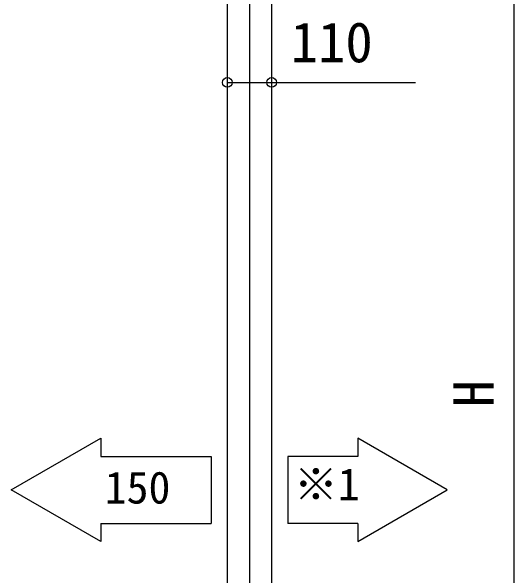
# Model space of a CAD drawing. Units: millimetres, scale not verified. Extents: x -7313 to 6687, y -10401 to 10355.
# Drawn here: x 3147 to 4392, y 2863 to 4261 of the extents above; entities that cross this region are included whole.
import ezdxf
from ezdxf.enums import TextEntityAlignment as Align

# ---------------------------------------------------------------- set-up
doc = ezdxf.new("R2010")
doc.units = ezdxf.units.MM
doc.header["$LTSCALE"] = 50
for name, color, linetype in [('0-4_YKK_12', 2, 'Continuous'), ('0-6_YKK_A1', 4, 'Continuous'), ('0-7_YKK_D', 6, 'Continuous')]:
    doc.layers.add(name, color=color, linetype=linetype)
doc.styles.add('ＭＳ ゴシック', font='')
doc.styles.get('ＭＳ ゴシック').set_extended_font_data('MS Gothic')

msp = doc.modelspace()

# ---------------------------------------------------------------- linework, layer by layer
at = {"layer": '0-4_YKK_12'}
msp.add_line((3737.49, 4824.75), (3737.49, 1327.74), dxfattribs=at)
at = {"layer": '0-6_YKK_A1'}
for p, q in [((3682.49, 4702.51), (3682.49, 1543.51)), ((3792.49, 4702.51), (3792.49, 1543.51)), ((3368.89, 3203.44), (3368.89, 3158.64)), ((4006.09, 3203.44), (4006.09, 3158.64)), ((3368.89, 2992.24), (3642.49, 2992.24)), ((3368.89, 2992.24), (3368.89, 2947.44)), ((4006.09, 2992.24), (3832.49, 2992.24)), ((4006.09, 2992.24), (4006.09, 2947.44))]:
    msp.add_line(p, q, dxfattribs=at)
for points in [[(3368.89, 2947.44), (3147.19, 3075.44), (3368.89, 3203.44)], [(4006.09, 2947.44), (4227.79, 3075.44), (4006.09, 3203.44)], [(3368.89, 3158.64), (3642.49, 3158.64), (3642.49, 2992.24)], [(4006.09, 3158.64), (3832.49, 3158.64), (3832.49, 2992.24)]]:
    msp.add_lwpolyline(points, dxfattribs=at)
at = {"layer": '0-7_YKK_D'}
for p, q in [((4392.49, 4563.51), (4392.49, 2123.51)), ((3682.49, 4164.94), (3682.49, 4084.06)), ((3792.49, 4164.94), (3792.49, 4084.06))]:
    msp.add_line(p, q, dxfattribs=at)
msp.add_lwpolyline([(3682.49, 4085.06), (3792.49, 4085.06), (4149.4, 4085.06)], dxfattribs=at)
for centre in [(3682.49, 4085.06), (3792.49, 4085.06)]:
    msp.add_circle(centre, 12, dxfattribs=at)

# ---------------------------------------------------------------- texts
at = {"layer": '0-6_YKK_A1', "style": 'ＭＳ ゴシック'}
for s, p in [('150', (3378.73, 3017.72)), ('※1', (3847.76, 3025.76))]:
    msp.add_text(s, height=79.77, dxfattribs=at).set_placement(p, align=Align.BOTTOM_LEFT)
at = {"layer": '0-7_YKK_D', "style": 'ＭＳ ゴシック'}
msp.add_text('110', height=99.71, dxfattribs=at).set_placement((3839.63, 4105.06), align=Align.BOTTOM_LEFT)
msp.add_text('H', height=99.71, rotation=90, dxfattribs=at).set_placement((4372.49, 3280.15), align=Align.BOTTOM_LEFT)

doc.saveas('drawing.dxf')
